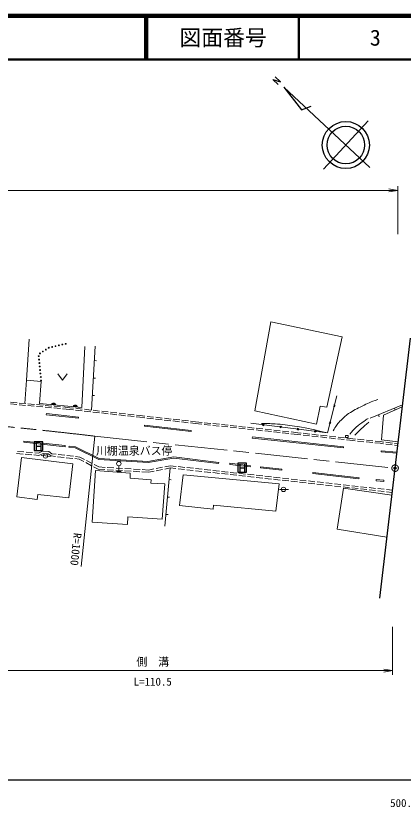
# Model space of a CAD drawing. Units: millimetres, scale not verified. Extents: x 40000 to 680000, y 20000 to 380000.
# Drawn here: x 479134 to 567863, y 198715 to 380000 of the extents above; entities that cross this region are included whole.
import ezdxf
from ezdxf.enums import TextEntityAlignment as Align

# ---------------------------------------------------------------- set-up
doc = ezdxf.new("R2010")
doc.units = ezdxf.units.MM
doc.header["$LTSCALE"] = 1000
doc.header["$PDMODE"] = 32
doc.header["$PDSIZE"] = 500
doc.linetypes.add('CHAIN', pattern=[18.5, 12, -1.5, 3.5, -1.5])
for name, color, linetype, lineweight in [('M-BMK', 2, 'CHAIN', 13), ('M-BMK-OTRS', 5, 'Continuous', 25), ('M-BMK-SRVR', 3, 'Continuous', 25), ('M-STR-HTXT', 7, 'Continuous', 13), ('M-STR-STRC', 7, 'Continuous', 25), ('M-TTL', 2, 'Continuous', 140), ('M-TTL-BAND', 7, 'Continuous', 25), ('M-TTL-LINE', 7, 'Continuous', 50), ('M-WORK', 1, 'Continuous', 13)]:
    doc.layers.add(name, color=color, linetype=linetype, lineweight=lineweight)
for name, color, linetype in [('M-BMK-HTXT', 7, 'Continuous'), ('M-OTRS', 6, 'Continuous'), ('M-TTL-TXT', 7, 'Continuous')]:
    doc.layers.add(name, color=color, linetype=linetype)
doc.styles.add('ＭＳ ゴシック', font='')
doc.styles.get('ＭＳ ゴシック').set_extended_font_data('MS Gothic')

# ---------------------------------------------------------------- blocks, each defined once
blk = doc.blocks.new('open_arrow')
at = {"color": 0, "linetype": 'Continuous', "lineweight": -2}
blk.add_lwpolyline([(7.5, 1.25), (0, 0), (7.5, -1.25)], dxfattribs=at)

msp = doc.modelspace()

# ---------------------------------------------------------------- linework, layer by layer
at = {"layer": 'M-BMK'}
msp.add_line((497205, 283703), (566012, 276384), dxfattribs=at)
msp.add_circle((566012, 276384), 750, dxfattribs=at)
msp.add_arc((379450, -709340), 1000000, 83.23749, 89.58437, dxfattribs=at)
at = {"layer": 'M-BMK-OTRS'}
for p, q in [((566012, 276384), (569526, 306178)), ((562499, 246591), (566012, 276384))]:
    msp.add_line(p, q, dxfattribs=at)
at = {"layer": 'M-BMK-SRVR'}
for p, q in [((539204, 364251), (537989, 365386)), ((537989, 365386), (539796, 364879)), ((539796, 364879), (538570, 366011)), ((540550, 363638), (544540, 358440)), ((540550, 363638), (560240, 345261)), ((544540, 358440), (546798, 359280)), ((559872, 355920), (549581, 344894))]:
    msp.add_line(p, q, dxfattribs=at)
for radius in [5387, 4309]:
    msp.add_circle((554727, 350407), radius, dxfattribs=at)
at = {"layer": 'M-OTRS'}
msp.add_point((566012, 276384), dxfattribs=at)
at = {"layer": 'M-STR-HTXT'}
for p, q in [((566616, 330000), (566616, 341000)), ((331327, 340000), (566616, 340000)), ((497205, 283703), (494074, 253866)), ((565412, 240000), (565412, 229000)), ((456230, 230000), (565412, 230000))]:
    msp.add_line(p, q, dxfattribs=at)
at = {"layer": 'M-STR-STRC'}
for p, q in [((485332, 282410), (483332, 282410)), ((483332, 282410), (483332, 280410)), ((483872, 280495), (483872, 282194)), ((483872, 281410), (484864, 281410)), ((484864, 282205), (484864, 280500)), ((485332, 280410), (485332, 282410)), ((483332, 280410), (485332, 280410)), ((531972, 277487), (529972, 277487)), ((529972, 277487), (529972, 275487)), ((531972, 275487), (531972, 277487)), ((530513, 275572), (530513, 277271)), ((530513, 276487), (531504, 276487)), ((531504, 277282), (531504, 275577)), ((529972, 275487), (531972, 275487))]:
    msp.add_line(p, q, dxfattribs=at)
at = {"layer": 'M-TTL'}
msp.add_line((680000, 380000), (40000, 380000), dxfattribs=at)
at = {"layer": 'M-TTL-BAND'}
msp.add_line((40000, 205000), (579000, 205000), dxfattribs=at)
at = {"layer": 'M-TTL-LINE'}
for p, q in [((508747, 380000), (508747, 370000)), ((509247, 380000), (509247, 370000)), ((543997, 380000), (543997, 370000)), ((40000, 370000), (680000, 370000))]:
    msp.add_line(p, q, dxfattribs=at)
at = {"layer": 'M-WORK'}
for p, q in [((537551, 309889), (533880, 289530)), ((553897, 306463), (537551, 309889)), ((550373, 290313), (553897, 306463)), ((482198, 305910), (481561, 296513)), ((494955, 304273), (494237, 290308)), ((496496, 289676), (497284, 304347)), ((497105, 301006), (497604, 300979)), ((488787, 297973), (489837, 296573)), ((489837, 296573), (490887, 297973)), ((481561, 296513), (481215, 291183)), ((481561, 296513), (484938, 296268)), ((484938, 296268), (484547, 291200)), ((496890, 297012), (497389, 296985)), ((496676, 293018), (497175, 292991)), ((477883, 291087), (479376, 290950)), ((477920, 291485), (479414, 291348)), ((479874, 290904), (481368, 290767)), ((479912, 291302), (481405, 291165)), ((481866, 290721), (483360, 290584)), ((481903, 291120), (483397, 290983)), ((483858, 290539), (485351, 290402)), ((483895, 290937), (485389, 290800)), ((494237, 290308), (484547, 291200)), ((485849, 290356), (487343, 290219)), ((485886, 290754), (487380, 290617)), ((487841, 290173), (489335, 290036)), ((487878, 290571), (489372, 290434)), ((489870, 290389), (491541, 290235)), ((491541, 290235), (492363, 290143)), ((492860, 290087), (494351, 289918)), ((548024, 286446), (548856, 290557)), ((548856, 290557), (550373, 290313)), ((551865, 290505), (552293, 290763)), ((551950, 290849), (552208, 290420)), ((560327, 287796), (567726, 290918)), ((567665, 290395), (563361, 288514)), ((565869, 290134), (566064, 289674)), ((486121, 288624), (486149, 288873)), ((486121, 288624), (493463, 287809)), ((486149, 288873), (493490, 288057)), ((489832, 289991), (491501, 289837)), ((491501, 289837), (492321, 289745)), ((492818, 289689), (494308, 289521)), ((494805, 289465), (496296, 289297)), ((494848, 289862), (496338, 289694)), ((496792, 289241), (498283, 289072)), ((496835, 289638), (498326, 289470)), ((498780, 289016), (500270, 288848)), ((498822, 289414), (500313, 289246)), ((500767, 288792), (502258, 288624)), ((500810, 289190), (502300, 289022)), ((502755, 288568), (504245, 288400)), ((502797, 288966), (504288, 288798)), ((504742, 288344), (506233, 288176)), ((504785, 288742), (506275, 288573)), ((506772, 288517), (507594, 288425)), ((507594, 288425), (508717, 288299)), ((509214, 288244), (510705, 288078)), ((533880, 289530), (548024, 286446)), ((562184, 288580), (562378, 288119)), ((563361, 288514), (562872, 282837)), ((493463, 287809), (493490, 288057)), ((506729, 288120), (507550, 288027)), ((507550, 288027), (508673, 287902)), ((509170, 287846), (510661, 287680)), ((511158, 287625), (512649, 287459)), ((511202, 288022), (512693, 287856)), ((513146, 287403), (514636, 287237)), ((513190, 287801), (514680, 287635)), ((515133, 287182), (516624, 287015)), ((515177, 287579), (516668, 287413)), ((517121, 286960), (518612, 286794)), ((517165, 287358), (518656, 287191)), ((519109, 286738), (520232, 286613)), ((519153, 287136), (520276, 287011)), ((520232, 286613), (521754, 286450)), ((520276, 287011), (521797, 286848)), ((522295, 286795), (523786, 286635)), ((524283, 286582), (525775, 286422)), ((536003, 286461), (535608, 286154)), ((535652, 286505), (535959, 286110)), ((550900, 286624), (551328, 286881)), ((550985, 286967), (551243, 286538)), ((508606, 285977), (508634, 286226)), ((508606, 285977), (519308, 284770)), ((508634, 286226), (519336, 285019)), ((519308, 284770), (519336, 285019)), ((522251, 286397), (523743, 286237)), ((524240, 286184), (525731, 286025)), ((526228, 285971), (527720, 285812)), ((526272, 286369), (527763, 286209)), ((528217, 285759), (529709, 285599)), ((528261, 286156), (529752, 285997)), ((530206, 285546), (531697, 285386)), ((530249, 285943), (531741, 285784)), ((532194, 285333), (533686, 285173)), ((532238, 285731), (533729, 285571)), ((534183, 285120), (535675, 284961)), ((534226, 285518), (535718, 285358)), ((536172, 284907), (537663, 284748)), ((536215, 285305), (537707, 285145)), ((538160, 284695), (539652, 284535)), ((538204, 285092), (539695, 284933)), ((539972, 285963), (539577, 285656)), ((539621, 286007), (539928, 285612)), ((540192, 284879), (541684, 284720)), ((542181, 284667), (543703, 284504)), ((543941, 285466), (543546, 285159)), ((543590, 285510), (543897, 285115)), ((547910, 284968), (547515, 284661)), ((547559, 285012), (547866, 284617)), ((533307, 283269), (533333, 283518)), ((533307, 283269), (554189, 281050)), ((533333, 283518), (554215, 281299)), ((540149, 284482), (541640, 284322)), ((542138, 284269), (543659, 284106)), ((543659, 284106), (544446, 284018)), ((543703, 284504), (544489, 284416)), ((544943, 283963), (546434, 283797)), ((544985, 284361), (546476, 284195)), ((546930, 283742), (548421, 283576)), ((546973, 284139), (548464, 283973)), ((548918, 283520), (550409, 283354)), ((548961, 283918), (550452, 283752)), ((550906, 283299), (552397, 283133)), ((550949, 283696), (552439, 283530)), ((552894, 283077), (554384, 282911)), ((552936, 283475), (554427, 283309)), ((555295, 283880), (554667, 283880)), ((554667, 283880), (554667, 283406)), ((554667, 283406), (555295, 283406)), ((554881, 282856), (555668, 282768)), ((554924, 283254), (555710, 283166)), ((555295, 283406), (555295, 283880)), ((555710, 283166), (556941, 283043)), ((557438, 282993), (558931, 282843)), ((562872, 282837), (566722, 282405)), ((480989, 282545), (480962, 282296)), ((480962, 282296), (490425, 281295)), ((480989, 282545), (490451, 281544)), ((490451, 281544), (490425, 281295)), ((491335, 281445), (491307, 281197)), ((491307, 281197), (492699, 281042)), ((491335, 281445), (492770, 281286)), ((492699, 281042), (498128, 278342)), ((492770, 281286), (498194, 278588)), ((554215, 281299), (554189, 281050)), ((555668, 282768), (556897, 282645)), ((557394, 282595), (558887, 282445)), ((559384, 282395), (560877, 282246)), ((559428, 282793), (560921, 282643)), ((561374, 282196), (562603, 282073)), ((561418, 282593), (562649, 282470)), ((562603, 282073), (563370, 281972)), ((562649, 282470), (563419, 282369)), ((563866, 281907), (565353, 281712)), ((563915, 282304), (565402, 282109)), ((565849, 281647), (566616, 281547)), ((565898, 282044), (566668, 281943)), ((479283, 279747), (480778, 279619)), ((479483, 280232), (480977, 280104)), ((481276, 279577), (482770, 279448)), ((481475, 280061), (482970, 279933)), ((483268, 279406), (484388, 279310)), ((483468, 279890), (484302, 279819)), ((484302, 279819), (485274, 280251)), ((484388, 279310), (485367, 279745)), ((484927, 279312), (485930, 279178)), ((485274, 280251), (486693, 280170)), ((485367, 279745), (486520, 279679)), ((486520, 279679), (487216, 279179)), ((486693, 280170), (487402, 279661)), ((487216, 279179), (488200, 279066)), ((487402, 279661), (488368, 279550)), ((488865, 279493), (490355, 279322)), ((490852, 279265), (492342, 279094)), ((562809, 280104), (562829, 280353)), ((562809, 280104), (566425, 279807)), ((562829, 280353), (566445, 280056)), ((480437, 278835), (479350, 269787)), ((492205, 277378), (480437, 278835)), ((485930, 279178), (487073, 279036)), ((488696, 279009), (490187, 278838)), ((490683, 278781), (492174, 278610)), ((491291, 269569), (492205, 277378)), ((492670, 278553), (493654, 278440)), ((492839, 279037), (493805, 278926)), ((493654, 278440), (494713, 277881)), ((493805, 278926), (494857, 278370)), ((495155, 277648), (496482, 276948)), ((495299, 278137), (496626, 277437)), ((498128, 278342), (509417, 277655)), ((498194, 278588), (509403, 277907)), ((509403, 277907), (515305, 278936)), ((509417, 277655), (515312, 278684)), ((515305, 278936), (525616, 277689)), ((515312, 278684), (525586, 277441)), ((525616, 277689), (525586, 277441)), ((528161, 277486), (528131, 277238)), ((528161, 277486), (532881, 276921)), ((497422, 275861), (496617, 263984)), ((496924, 276714), (497983, 276156)), ((497068, 277204), (498121, 276648)), ((505362, 275208), (497422, 275861)), ((497983, 276156), (499543, 276061)), ((498121, 276648), (499595, 276558)), ((500042, 276030), (501539, 275939)), ((500094, 276528), (501591, 276437)), ((502039, 275909), (503536, 275817)), ((502090, 276406), (503588, 276315)), ((502231, 275619), (503231, 275619)), ((502731, 275619), (502731, 276911)), ((504035, 275787), (505532, 275696)), ((504087, 276285), (505584, 276193)), ((506031, 275665), (507528, 275574)), ((506083, 276163), (507580, 276072)), ((508079, 276041), (509553, 275952)), ((509553, 275952), (510781, 276197)), ((509588, 275449), (510809, 275693)), ((511271, 276295), (512742, 276589)), ((511299, 275791), (512770, 276085)), ((513232, 276687), (514460, 276933)), ((513261, 276183), (514482, 276427)), ((513266, 263098), (514482, 276427)), ((514460, 276933), (515831, 276782)), ((514482, 276427), (515815, 276281)), ((516312, 276226), (517803, 276062)), ((516328, 276727), (517819, 276563)), ((518300, 276007), (519791, 275843)), ((518316, 276509), (519807, 276344)), ((520288, 275789), (521779, 275624)), ((520304, 276290), (521795, 276126)), ((522276, 275570), (523767, 275406)), ((522292, 276071), (523783, 275907)), ((524280, 275852), (525771, 275688)), ((526268, 275633), (527759, 275469)), ((528131, 277238), (532851, 276672)), ((532881, 276921), (532851, 276672)), ((535160, 276433), (535187, 276681)), ((535160, 276433), (540054, 275911)), ((535187, 276681), (540081, 276159)), ((540081, 276159), (540054, 275911)), ((505296, 274099), (505362, 275208)), ((510104, 273707), (505296, 274099)), ((508027, 275544), (509588, 275449)), ((514237, 273746), (514735, 273701)), ((516635, 267799), (517478, 274847)), ((517478, 274847), (539474, 272780)), ((524264, 275351), (525755, 275187)), ((526252, 275132), (527743, 274968)), ((528240, 274913), (529731, 274749)), ((528256, 275415), (529747, 275251)), ((530228, 274695), (531719, 274531)), ((530244, 275196), (531735, 275032)), ((532216, 274476), (533707, 274312)), ((532232, 274977), (533723, 274813)), ((534204, 274257), (535695, 274093)), ((534220, 274758), (535711, 274594)), ((536192, 274038), (537683, 273874)), ((536208, 274540), (537699, 274376)), ((538180, 273820), (539671, 273656)), ((538196, 274321), (539687, 274157)), ((540184, 274102), (541675, 273938)), ((542172, 273883), (543663, 273719)), ((547148, 275139), (547178, 275387)), ((547148, 275139), (557720, 273899)), ((547178, 275387), (557749, 274147)), ((557749, 274147), (557720, 273899)), ((561674, 273507), (561697, 273756)), ((561697, 273756), (563459, 273593)), ((510060, 272968), (510104, 273707)), ((513236, 272750), (510060, 272968)), ((512627, 264680), (513236, 272750)), ((539474, 272780), (538713, 266516)), ((540168, 273601), (541659, 273437)), ((542156, 273382), (543647, 273218)), ((544144, 273163), (545635, 272999)), ((544160, 273665), (545651, 273500)), ((546132, 272945), (547623, 272780)), ((546148, 273446), (547639, 273282)), ((548120, 272726), (549611, 272562)), ((548136, 273227), (549627, 273063)), ((550108, 272507), (551599, 272343)), ((550124, 273008), (551615, 272844)), ((552096, 272288), (553587, 272124)), ((552112, 272789), (553603, 272625)), ((554084, 272069), (555575, 271905)), ((554100, 272571), (555591, 272407)), ((556088, 272352), (557579, 272188)), ((558076, 272133), (559567, 271969)), ((561674, 273507), (563436, 273344)), ((563436, 273344), (563459, 273593)), ((484026, 269178), (484200, 270374)), ((484200, 270374), (491291, 269569)), ((540453, 271520), (539516, 271516)), ((541595, 271516), (540453, 271520)), ((552748, 262429), (554229, 271783)), ((554229, 271783), (565286, 270228)), ((556072, 271851), (557563, 271687)), ((558060, 271632), (559551, 271468)), ((560048, 271413), (561539, 271249)), ((560064, 271914), (561555, 271750)), ((562036, 271194), (563527, 271030)), ((562052, 271696), (563543, 271532)), ((564024, 270976), (565357, 270829)), ((564040, 271477), (565412, 271326)), ((479350, 269787), (484026, 269178)), ((513874, 269763), (514372, 269717)), ((524313, 266951), (516635, 267799)), ((524422, 267930), (524313, 266951)), ((538713, 266516), (524422, 267930)), ((504687, 263506), (504818, 265202)), ((504818, 265202), (512627, 264680)), ((513510, 265779), (514008, 265734)), ((496617, 263984), (504687, 263506)), ((564152, 260607), (552748, 262429))]:
    msp.add_line(p, q, dxfattribs=at)
msp.add_lwpolyline([(532974, 286662), (550544, 284460), (552649, 292927)], dxfattribs=at)
for centre, radius in [((489010, 304512), 100), ((489789, 304693), 100), ((490569, 304873), 100), ((484663, 302662), 100), ((485331, 303102), 100), ((485999, 303543), 100), ((486672, 303971), 100), ((487451, 304152), 100), ((488230, 304332), 100), ((484374, 302040), 100), ((484452, 301244), 100), ((484530, 300448), 100), ((484608, 299652), 100), ((484686, 298856), 100), ((484763, 298059), 100), ((484841, 297263), 100), ((484919, 296467), 100), ((485930, 279178), 500), ((502731, 277411), 500), ((540453, 271520), 500)]:
    msp.add_circle(centre, radius, dxfattribs=at)
for centre, radius, start, end in [((487755, 290791), 512, 7.42218, 162.06142), ((487755, 290791), 410, 10.66748, 158.81612), ((487755, 290791), 308, 16.20193, 153.28167), ((487755, 290791), 205, 28.02519, 141.45841), ((492733, 290333), 512, 7.42218, 162.06142), ((492733, 290333), 410, 10.66748, 158.81612), ((492733, 290333), 308, 16.20193, 153.28167), ((492733, 290333), 205, 28.02519, 141.45841)]:
    msp.add_arc(centre, radius, start, end, dxfattribs=at)
for points, knots in [([(551811, 284957), (552457, 285988), (552678, 286341), (553377, 287111), (554076, 287879), (554520, 288273), (555368, 288873), (556491, 289667), (557204, 289987), (558435, 290602), (559798, 291284), (560308, 291473), (562024, 292136)], [0, 0, 0, 0, 1, 1, 1, 2, 2, 2, 3, 3, 3, 4, 4, 4, 4]), ([(535394, 286613), (537136, 286603), (537637, 286588), (539070, 286483), (540864, 286351), (541860, 286172), (543638, 285896), (546360, 285472), (547275, 285224), (550544, 284460)], [0, 0, 0, 0, 1, 1, 1, 2, 2, 2, 3, 3, 3, 3]), ([(555629, 284142), (556265, 284917), (556473, 285167), (557097, 285741), (557746, 286337), (558172, 286600), (558891, 287111), (559258, 287371), (559379, 287457), (559838, 287764)], [0, 0, 0, 0, 1, 1, 1, 2, 2, 2, 3, 3, 3, 3]), ([(556803, 283913), (557497, 284629), (557685, 284821), (558272, 285382), (558930, 286012), (559159, 286209), (560001, 286948)], [0, 0, 0, 0, 1, 1, 1, 2, 2, 2, 2])]:
    msp.add_open_spline(points, degree=3, knots=knots, dxfattribs=at)

# ---------------------------------------------------------------- block references
at = {"layer": 'M-STR-HTXT', "xscale": 267, "yscale": 267, "rotation": 180}
for p in [(566616, 340000), (565412, 230000)]:
    msp.add_blockref('open_arrow', p, dxfattribs=at)

# ---------------------------------------------------------------- texts
at = {"layer": 'M-BMK-HTXT', "style": 'ＭＳ ゴシック'}
msp.add_text('川棚温泉バス停', height=1833, dxfattribs=at).set_placement((506261, 280369), align=Align.MIDDLE_CENTER)
at = {"layer": 'M-STR-HTXT', "style": 'ＭＳ ゴシック'}
msp.add_text('R=1000', height=1833, rotation=264.011, dxfattribs=at).set_placement((492908, 257807), align=Align.MIDDLE_CENTER)
msp.add_text('側\u3000溝', height=1833, dxfattribs=at).set_placement((510500, 232000), align=Align.MIDDLE_CENTER)
msp.add_text('L=110.5', height=1833, dxfattribs=at).set_placement((510500, 226000), align=Align.BOTTOM_CENTER)
at = {"layer": 'M-TTL-BAND', "style": 'ＭＳ ゴシック'}
msp.add_text('500.0', height=1833, dxfattribs=at).set_placement((568000, 198195), align=Align.BOTTOM_CENTER)
at = {"layer": 'M-TTL-TXT', "style": 'ＭＳ ゴシック'}
for s, p in [('図面番号', (526622, 375000)), ('3', (561497, 375000))]:
    msp.add_text(s, height=3666, dxfattribs=at).set_placement(p, align=Align.MIDDLE_CENTER)

doc.saveas('drawing.dxf')
